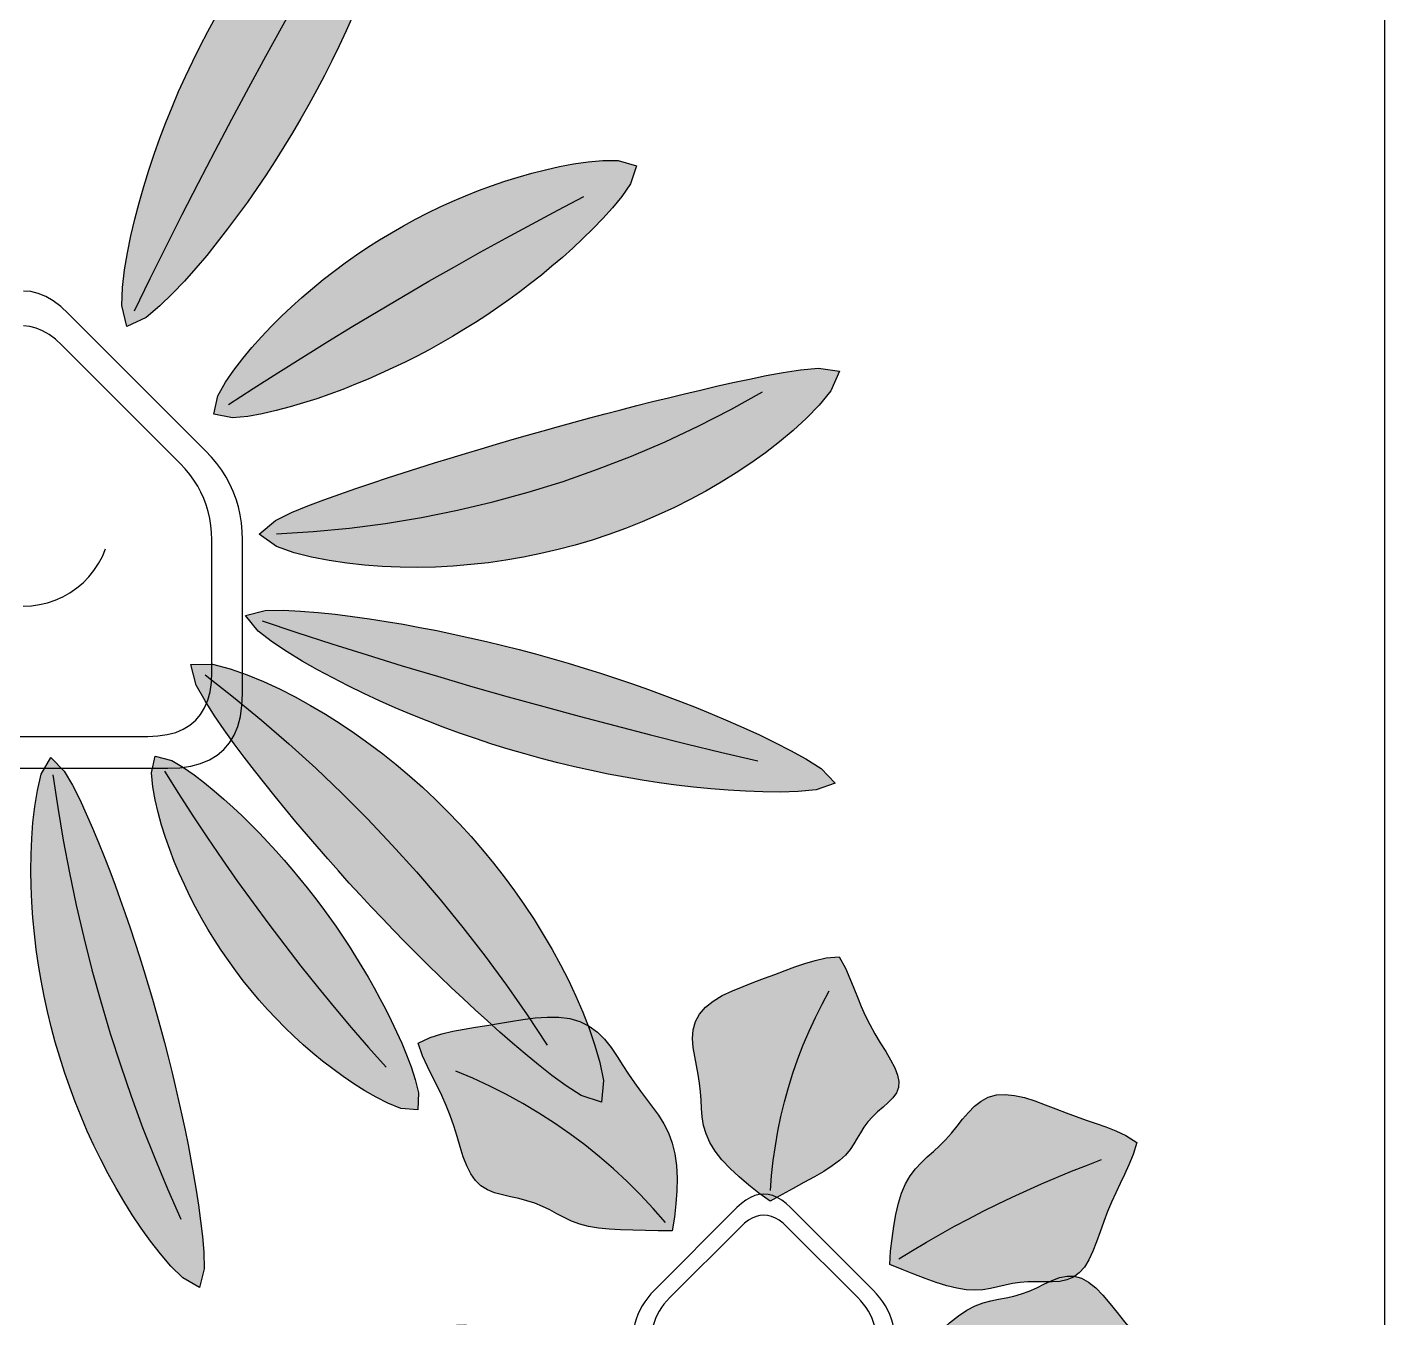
# Model space of a CAD drawing. Header units: millimetres. Extents: x 0 to 11390, y -187 to 7415.
# Drawn here: x 10615 to 11390, y 742 to 1479 of the extents above; entities that cross this region are included whole.
import ezdxf

# ---------------------------------------------------------------- set-up
doc = ezdxf.new("R2010")
doc.units = ezdxf.units.MM
for name, color, linetype, true_color in [('EH-PLANT-FILL', 9, 'Continuous', 0xa6e6bd), ('EH-PLANT-LEAVES', 103, 'Continuous', 0x4dcc7a), ('EH-PLANT-POT', 118, 'Continuous', 0x003b2b), ('EH-PLANT-STEMS', 37, 'Continuous', 0x8c5e36)]:
    doc.layers.add(name, color=color, linetype=linetype, true_color=true_color)
doc.layers.add('Furniture Stretch', color=7, linetype='Continuous')
doc.layers.add('Rooms$Terrace', color=7, linetype='Continuous')

# ---------------------------------------------------------------- blocks, each defined once
blk = doc.blocks.new('EH_PLANT_SPIKY')
at = {"layer": 'EH-PLANT-FILL'}
for points in [[(58.96, 121.988), (56.112, 133.902), (56.556, 144.241), (57.743, 154.234), (59.375, 164.024), (61.333, 173.666), (63.557, 183.188), (66.013, 192.604), (68.68, 201.924), (71.545, 211.152), (74.597, 220.292), (77.832, 229.347), (81.243, 238.315), (84.828, 247.199), (88.585, 255.997), (92.512, 264.71), (96.607, 273.336), (100.87, 281.875), (105.299, 290.326), (109.895, 298.688), (114.656, 306.96), (119.582, 315.14), (124.674, 323.228), (129.93, 331.221), (135.353, 339.119), (140.942, 346.918), (146.701, 354.617), (152.632, 362.213), (158.74, 369.7), (165.033, 377.073), (171.523, 384.324), (178.23, 391.439), (185.184, 398.4), (192.442, 405.17), (200.114, 411.682), (208.486, 417.765), (219.989, 421.976), (221.882, 409.887), (220.681, 399.65), (218.818, 389.821), (216.578, 380.227), (214.072, 370.801), (211.355, 361.509), (208.461, 352.331), (205.407, 343.254), (202.205, 334.269), (198.864, 325.372), (195.389, 316.556), (191.783, 307.82), (188.047, 299.161), (184.183, 290.577), (180.193, 282.066), (176.075, 273.627), (171.83, 265.259), (167.458, 256.961), (162.958, 248.731), (158.329, 240.569), (153.572, 232.473), (148.684, 224.444), (143.665, 216.48), (138.513, 208.581), (133.225, 200.748), (127.798, 192.98), (122.229, 185.278), (116.51, 177.645), (110.633, 170.083), (104.583, 162.599), (98.34, 155.2), (91.87, 147.903), (85.112, 140.734), (77.949, 133.749), (70.081, 127.091)], [(108.701, 71.915), (111.046, 82.516), (115.368, 90.162), (120.144, 97.148), (125.194, 103.744), (130.446, 110.054), (135.863, 116.13), (141.423, 122.002), (147.114, 127.688), (152.927, 133.199), (158.854, 138.541), (164.891, 143.72), (171.035, 148.739), (177.283, 153.599), (183.632, 158.3), (190.08, 162.844), (196.627, 167.23), (203.27, 171.457), (210.008, 175.527), (216.839, 179.437), (223.763, 183.186), (230.779, 186.775), (237.884, 190.202), (245.079, 193.465), (252.363, 196.562), (259.735, 199.491), (267.196, 202.249), (274.747, 204.832), (282.388, 207.232), (290.123, 209.441), (297.958, 211.446), (305.901, 213.226), (313.968, 214.748), (322.187, 215.954), (330.614, 216.732), (339.397, 216.792), (349.801, 213.688), (346.427, 203.384), (341.453, 196.205), (336.143, 189.705), (330.647, 183.594), (325.019, 177.759), (319.289, 172.143), (313.472, 166.713), (307.576, 161.449), (301.608, 156.336), (295.57, 151.367), (289.465, 146.534), (283.293, 141.834), (277.054, 137.264), (270.748, 132.82), (264.375, 128.501), (257.934, 124.306), (251.424, 120.234), (244.844, 116.283), (238.193, 112.454), (231.47, 108.744), (224.672, 105.155), (217.8, 101.685), (210.852, 98.335), (203.824, 95.105), (196.717, 91.996), (189.526, 89.01), (182.248, 86.15), (174.879, 83.419), (167.412, 80.827), (159.839, 78.383), (152.146, 76.105), (144.311, 74.024), (136.299, 72.191), (128.037, 70.712), (119.345, 69.854)], [(134.482, 3.501), (143.778, 11.333), (153.076, 15.808), (162.315, 19.639), (171.498, 23.144), (180.629, 26.447), (189.711, 29.61), (198.75, 32.669), (207.749, 35.646), (216.713, 38.553), (225.645, 41.402), (234.552, 44.197), (243.436, 46.944), (252.303, 49.645), (261.156, 52.303), (270.002, 54.92), (278.843, 57.497), (287.686, 60.036), (296.534, 62.538), (305.391, 65.005), (314.264, 67.438), (323.155, 69.837), (332.07, 72.205), (341.014, 74.542), (349.992, 76.849), (359.008, 79.126), (368.068, 81.373), (377.178, 83.589), (386.346, 85.77), (395.58, 87.91), (404.89, 90.001), (414.292, 92.025), (423.808, 93.956), (433.473, 95.741), (443.357, 97.277), (453.625, 98.293), (465.639, 96.441), (460.794, 85.207), (454.078, 77.067), (446.857, 69.675), (439.301, 62.763), (431.479, 56.226), (423.432, 50.016), (415.184, 44.107), (406.755, 38.484), (398.157, 33.137), (389.402, 28.064), (380.502, 23.262), (371.464, 18.732), (362.299, 14.473), (353.014, 10.488), (343.617, 6.778), (334.117, 3.345), (324.521, 0.192), (314.837, -2.679), (305.074, -5.265), (295.239, -7.566), (285.34, -9.578), (275.385, -11.299), (265.382, -12.727), (255.339, -13.86), (245.264, -14.693), (235.164, -15.223), (225.049, -15.446), (214.925, -15.354), (204.8, -14.938), (194.682, -14.183), (184.579, -13.068), (174.499, -11.555), (164.448, -9.584), (154.436, -7.029), (144.466, -3.572)], [(126.7, -42.798), (137.891, -39.971), (148.145, -39.872), (158.192, -40.352), (168.118, -41.16), (177.957, -42.195), (187.728, -43.41), (197.441, -44.776), (207.104, -46.275), (216.72, -47.898), (226.294, -49.636), (235.827, -51.486), (245.322, -53.444), (254.781, -55.508), (264.204, -57.677), (273.594, -59.95), (282.951, -62.327), (292.277, -64.808), (301.572, -67.393), (310.838, -70.082), (320.074, -72.875), (329.284, -75.773), (338.466, -78.776), (347.622, -81.886), (356.753, -85.104), (365.859, -88.431), (374.941, -91.87), (383.998, -95.425), (393.031, -99.101), (402.039, -102.906), (411.019, -106.851), (419.969, -110.956), (428.883, -115.248), (437.75, -119.781), (446.549, -124.655), (455.219, -130.131), (463.252, -138.419), (452.354, -142.265), (442.107, -143.248), (431.998, -143.579), (421.971, -143.518), (412.003, -143.167), (402.083, -142.578), (392.206, -141.781), (382.369, -140.793), (372.57, -139.626), (362.808, -138.289), (353.083, -136.786), (343.396, -135.121), (333.748, -133.297), (324.138, -131.315), (314.567, -129.178), (305.037, -126.885), (295.549, -124.438), (286.103, -121.837), (276.701, -119.083), (267.343, -116.175), (258.032, -113.115), (248.767, -109.901), (239.551, -106.534), (230.385, -103.012), (221.269, -99.335), (212.207, -95.5), (203.201, -91.505), (194.252, -87.345), (185.365, -83.013), (176.544, -78.498), (167.796, -73.783), (159.133, -68.84), (150.572, -63.619), (142.148, -58.023), (133.948, -51.799)], [(95.636, -70.823), (107.881, -70.533), (118.003, -73.211), (127.643, -76.624), (136.986, -80.505), (146.103, -84.748), (155.025, -89.297), (163.771, -94.12), (172.348, -99.196), (180.761, -104.508), (189.011, -110.047), (197.098, -115.803), (205.019, -121.771), (212.772, -127.943), (220.355, -134.314), (227.763, -140.88), (234.994, -147.637), (242.044, -154.579), (248.908, -161.703), (255.583, -169.005), (262.065, -176.48), (268.351, -184.124), (274.435, -191.933), (280.314, -199.904), (285.983, -208.032), (291.437, -216.315), (296.67, -224.75), (301.675, -233.334), (306.444, -242.066), (310.966, -250.947), (315.226, -259.981), (319.202, -269.173), (322.859, -278.54), (326.141, -288.11), (328.937, -297.947), (330.969, -308.218), (329.904, -320.42), (318.304, -316.673), (309.645, -311.099), (301.598, -305.194), (293.884, -299.129), (286.394, -292.968), (279.072, -286.742), (271.885, -280.467), (264.812, -274.152), (257.84, -267.802), (250.957, -261.417), (244.158, -255), (237.436, -248.548), (230.786, -242.061), (224.205, -235.536), (217.689, -228.971), (211.235, -222.365), (204.84, -215.713), (198.502, -209.014), (192.217, -202.264), (185.984, -195.461), (179.799, -188.602), (173.66, -181.684), (167.565, -174.703), (161.511, -167.656), (155.498, -160.539), (149.524, -153.347), (143.588, -146.074), (137.691, -138.713), (131.836, -131.255), (126.029, -123.685), (120.279, -115.984), (114.604, -108.119), (109.04, -100.037), (103.656, -91.632), (98.641, -82.638)], [(15.595, -123.833), (23.312, -131.603), (28.028, -139.706), (32.133, -147.846), (35.908, -155.995), (39.463, -164.142), (42.853, -172.283), (46.111, -180.418), (49.257, -188.547), (52.302, -196.672), (55.255, -204.794), (58.123, -212.916), (60.908, -221.039), (63.615, -229.166), (66.246, -237.299), (68.801, -245.441), (71.284, -253.595), (73.693, -261.764), (76.031, -269.949), (78.299, -278.155), (80.496, -286.383), (82.625, -294.636), (84.684, -302.918), (86.675, -311.231), (88.597, -319.579), (90.449, -327.964), (92.232, -336.39), (93.941, -344.862), (95.573, -353.384), (97.123, -361.962), (98.578, -370.603), (99.924, -379.319), (101.133, -388.125), (102.155, -397.047), (102.891, -406.134), (103.085, -415.507), (100.545, -426.16), (90.954, -420.787), (84.226, -414.08), (78.169, -407.031), (72.528, -399.763), (67.203, -392.326), (62.147, -384.748), (57.333, -377.043), (52.743, -369.226), (48.368, -361.303), (44.202, -353.283), (40.242, -345.17), (36.485, -336.971), (32.931, -328.69), (29.58, -320.33), (26.431, -311.897), (23.486, -303.395), (20.745, -294.827), (18.209, -286.197), (15.879, -277.509), (13.756, -268.767), (11.842, -259.975), (10.137, -251.136), (8.644, -242.254), (7.365, -233.334), (6.301, -224.378), (5.456, -215.39), (4.835, -206.374), (4.443, -197.332), (4.289, -188.268), (4.387, -179.183), (4.755, -170.08), (5.427, -160.959), (6.457, -151.816), (7.956, -142.645), (10.206, -133.415)], [(75.247, -123.143), (84.647, -125.53), (91.375, -129.516), (97.529, -133.826), (103.356, -138.313), (108.953, -142.919), (114.37, -147.617), (119.637, -152.393), (124.771, -157.237), (129.783, -162.144), (134.683, -167.112), (139.475, -172.139), (144.165, -177.225), (148.755, -182.37), (153.248, -187.575), (157.647, -192.84), (161.952, -198.168), (166.165, -203.559), (170.287, -209.014), (174.321, -214.536), (178.267, -220.126), (182.125, -225.785), (185.898, -231.516), (189.584, -237.32), (193.186, -243.199), (196.702, -249.157), (200.132, -255.197), (203.475, -261.322), (206.727, -267.537), (209.883, -273.85), (212.935, -280.271), (215.87, -286.814), (218.665, -293.502), (221.279, -300.376), (223.63, -307.511), (225.505, -315.104), (225.077, -324.793), (215.386, -324.018), (208.049, -321.102), (201.239, -317.685), (194.745, -313.96), (188.483, -310.005), (182.413, -305.862), (176.513, -301.551), (170.769, -297.09), (165.174, -292.488), (159.723, -287.752), (154.413, -282.887), (149.242, -277.898), (144.21, -272.789), (139.317, -267.562), (134.564, -262.22), (129.951, -256.765), (125.48, -251.199), (121.151, -245.524), (116.967, -239.742), (112.928, -233.854), (109.036, -227.864), (105.293, -221.771), (101.7, -215.578), (98.261, -209.285), (94.977, -202.895), (91.852, -196.407), (88.89, -189.82), (86.098, -183.135), (83.484, -176.349), (81.06, -169.456), (78.844, -162.448), (76.865, -155.312), (75.173, -148.018), (73.866, -140.512), (73.192, -132.645)]]:
    blk.add_hatch(color=256, dxfattribs=at).paths.add_polyline_path(points, flags=0)
at = {"layer": 'EH-PLANT-LEAVES', "color": 103, "true_color": 0x4dcc7a}
blk.add_lwpolyline([(188.047, 299.161), (184.183, 290.577), (180.193, 282.066), (176.075, 273.627), (171.83, 265.259), (167.458, 256.961), (162.958, 248.731), (158.329, 240.569), (153.572, 232.473), (148.684, 224.444), (143.665, 216.48), (138.513, 208.581), (133.225, 200.748), (127.798, 192.98), (122.229, 185.278), (116.51, 177.645), (110.633, 170.083), (104.583, 162.599), (98.34, 155.2), (91.87, 147.903), (85.112, 140.734), (77.949, 133.749), (70.081, 127.091), (58.96, 121.988), (56.112, 133.902), (56.556, 144.241), (57.743, 154.234), (59.375, 164.024), (61.333, 173.666), (63.557, 183.188), (66.013, 192.604), (68.68, 201.924), (71.545, 211.152), (74.597, 220.292), (77.832, 229.347), (81.243, 238.315), (84.828, 247.199), (88.585, 255.997), (92.512, 264.71), (96.607, 273.336), (100.87, 281.875), (105.299, 290.326), (109.895, 298.688)], dxfattribs=at)
for points in [[(108.701, 71.915), (111.046, 82.516), (115.368, 90.162), (120.144, 97.148), (125.194, 103.744), (130.446, 110.054), (135.863, 116.13), (141.423, 122.002), (147.114, 127.688), (152.927, 133.199), (158.854, 138.541), (164.891, 143.72), (171.035, 148.739), (177.283, 153.599), (183.632, 158.3), (190.08, 162.844), (196.627, 167.23), (203.27, 171.457), (210.008, 175.527), (216.839, 179.437), (223.763, 183.186), (230.779, 186.775), (237.884, 190.202), (245.079, 193.465), (252.363, 196.562), (259.735, 199.491), (267.196, 202.249), (274.747, 204.832), (282.388, 207.232), (290.123, 209.441), (297.958, 211.446), (305.901, 213.226), (313.968, 214.748), (322.187, 215.954), (330.614, 216.732), (339.397, 216.792), (349.801, 213.688), (346.427, 203.384), (341.453, 196.205), (336.143, 189.705), (330.647, 183.594), (325.019, 177.759), (319.289, 172.143), (313.472, 166.713), (307.576, 161.449), (301.608, 156.336), (295.57, 151.367), (289.465, 146.534), (283.293, 141.834), (277.054, 137.264), (270.748, 132.82), (264.375, 128.501), (257.934, 124.306), (251.424, 120.234), (244.844, 116.283), (238.193, 112.454), (231.47, 108.744), (224.672, 105.155), (217.8, 101.685), (210.852, 98.335), (203.824, 95.105), (196.717, 91.996), (189.526, 89.01), (182.248, 86.15), (174.879, 83.419), (167.412, 80.827), (159.839, 78.383), (152.146, 76.105), (144.311, 74.024), (136.299, 72.191), (128.037, 70.712), (119.345, 69.854)], [(134.482, 3.501), (143.778, 11.333), (153.076, 15.808), (162.315, 19.639), (171.498, 23.144), (180.629, 26.447), (189.711, 29.61), (198.75, 32.669), (207.749, 35.646), (216.713, 38.553), (225.645, 41.402), (234.552, 44.197), (243.436, 46.944), (252.303, 49.645), (261.156, 52.303), (270.002, 54.92), (278.843, 57.497), (287.686, 60.036), (296.534, 62.538), (305.391, 65.005), (314.264, 67.438), (323.155, 69.837), (332.07, 72.205), (341.014, 74.542), (349.992, 76.849), (359.008, 79.126), (368.068, 81.373), (377.178, 83.589), (386.346, 85.77), (395.58, 87.91), (404.89, 90.001), (414.292, 92.025), (423.808, 93.956), (433.473, 95.741), (443.357, 97.277), (453.625, 98.293), (465.639, 96.441), (460.794, 85.207), (454.078, 77.067), (446.857, 69.675), (439.301, 62.763), (431.479, 56.226), (423.432, 50.016), (415.184, 44.107), (406.755, 38.484), (398.157, 33.137), (389.402, 28.064), (380.502, 23.262), (371.464, 18.732), (362.299, 14.473), (353.014, 10.488), (343.617, 6.778), (334.117, 3.345), (324.521, 0.192), (314.837, -2.679), (305.074, -5.265), (295.239, -7.566), (285.34, -9.578), (275.385, -11.299), (265.382, -12.727), (255.339, -13.86), (245.264, -14.693), (235.164, -15.223), (225.049, -15.446), (214.925, -15.354), (204.8, -14.938), (194.682, -14.183), (184.579, -13.068), (174.499, -11.555), (164.448, -9.584), (154.436, -7.029), (144.466, -3.572)], [(126.7, -42.798), (137.891, -39.971), (148.145, -39.872), (158.192, -40.352), (168.118, -41.16), (177.957, -42.195), (187.728, -43.41), (197.441, -44.776), (207.104, -46.275), (216.72, -47.898), (226.294, -49.636), (235.827, -51.486), (245.322, -53.444), (254.781, -55.508), (264.204, -57.677), (273.594, -59.95), (282.951, -62.327), (292.277, -64.808), (301.572, -67.393), (310.838, -70.082), (320.074, -72.875), (329.284, -75.773), (338.466, -78.776), (347.622, -81.886), (356.753, -85.104), (365.859, -88.431), (374.941, -91.87), (383.998, -95.425), (393.031, -99.101), (402.039, -102.906), (411.019, -106.851), (419.969, -110.956), (428.883, -115.248), (437.75, -119.781), (446.549, -124.655), (455.219, -130.131), (463.252, -138.419), (452.354, -142.265), (442.107, -143.248), (431.998, -143.579), (421.971, -143.518), (412.003, -143.167), (402.083, -142.578), (392.206, -141.781), (382.369, -140.793), (372.57, -139.626), (362.808, -138.289), (353.083, -136.786), (343.396, -135.121), (333.748, -133.297), (324.138, -131.315), (314.567, -129.178), (305.037, -126.885), (295.549, -124.438), (286.103, -121.837), (276.701, -119.083), (267.343, -116.175), (258.032, -113.115), (248.767, -109.901), (239.551, -106.534), (230.385, -103.012), (221.269, -99.335), (212.207, -95.5), (203.201, -91.505), (194.252, -87.345), (185.365, -83.013), (176.544, -78.498), (167.796, -73.783), (159.133, -68.84), (150.572, -63.619), (142.148, -58.023), (133.948, -51.799)], [(95.636, -70.823), (107.881, -70.533), (118.003, -73.211), (127.643, -76.624), (136.986, -80.505), (146.103, -84.748), (155.025, -89.297), (163.771, -94.12), (172.348, -99.196), (180.761, -104.508), (189.011, -110.047), (197.098, -115.803), (205.019, -121.771), (212.772, -127.943), (220.355, -134.314), (227.763, -140.88), (234.994, -147.637), (242.044, -154.579), (248.908, -161.703), (255.583, -169.005), (262.065, -176.48), (268.351, -184.124), (274.435, -191.933), (280.314, -199.904), (285.983, -208.032), (291.437, -216.315), (296.67, -224.75), (301.675, -233.334), (306.444, -242.066), (310.966, -250.947), (315.226, -259.981), (319.202, -269.173), (322.859, -278.54), (326.141, -288.11), (328.937, -297.947), (330.969, -308.218), (329.904, -320.42), (318.304, -316.673), (309.645, -311.099), (301.598, -305.194), (293.884, -299.129), (286.394, -292.968), (279.072, -286.742), (271.885, -280.467), (264.812, -274.152), (257.84, -267.802), (250.957, -261.417), (244.158, -255), (237.436, -248.548), (230.786, -242.061), (224.205, -235.536), (217.689, -228.971), (211.235, -222.365), (204.84, -215.713), (198.502, -209.014), (192.217, -202.264), (185.984, -195.461), (179.799, -188.602), (173.66, -181.684), (167.565, -174.703), (161.511, -167.656), (155.498, -160.539), (149.524, -153.347), (143.588, -146.074), (137.691, -138.713), (131.836, -131.255), (126.029, -123.685), (120.279, -115.984), (114.604, -108.119), (109.04, -100.037), (103.656, -91.632), (98.641, -82.638)], [(15.595, -123.833), (23.312, -131.603), (28.028, -139.706), (32.133, -147.846), (35.908, -155.995), (39.463, -164.142), (42.853, -172.283), (46.111, -180.418), (49.257, -188.547), (52.302, -196.672), (55.255, -204.794), (58.123, -212.916), (60.908, -221.039), (63.615, -229.166), (66.246, -237.299), (68.801, -245.441), (71.284, -253.595), (73.693, -261.764), (76.031, -269.949), (78.299, -278.155), (80.496, -286.383), (82.625, -294.636), (84.684, -302.918), (86.675, -311.231), (88.597, -319.579), (90.449, -327.964), (92.232, -336.39), (93.941, -344.862), (95.573, -353.384), (97.123, -361.962), (98.578, -370.603), (99.924, -379.319), (101.133, -388.125), (102.155, -397.047), (102.891, -406.134), (103.085, -415.507), (100.545, -426.16), (90.954, -420.787), (84.226, -414.08), (78.169, -407.031), (72.528, -399.763), (67.203, -392.326), (62.147, -384.748), (57.333, -377.043), (52.743, -369.226), (48.368, -361.303), (44.202, -353.283), (40.242, -345.17), (36.485, -336.971), (32.931, -328.69), (29.58, -320.33), (26.431, -311.897), (23.486, -303.395), (20.745, -294.827), (18.209, -286.197), (15.879, -277.509), (13.756, -268.767), (11.842, -259.975), (10.137, -251.136), (8.644, -242.254), (7.365, -233.334), (6.301, -224.378), (5.456, -215.39), (4.835, -206.374), (4.443, -197.332), (4.289, -188.268), (4.387, -179.183), (4.755, -170.08), (5.427, -160.959), (6.457, -151.816), (7.956, -142.645), (10.206, -133.415)], [(75.247, -123.143), (84.647, -125.53), (91.375, -129.516), (97.529, -133.826), (103.356, -138.313), (108.953, -142.919), (114.37, -147.617), (119.637, -152.393), (124.771, -157.237), (129.783, -162.144), (134.683, -167.112), (139.475, -172.139), (144.165, -177.225), (148.755, -182.37), (153.248, -187.575), (157.647, -192.84), (161.952, -198.168), (166.165, -203.559), (170.287, -209.014), (174.321, -214.536), (178.267, -220.126), (182.125, -225.785), (185.898, -231.516), (189.584, -237.32), (193.186, -243.199), (196.702, -249.157), (200.132, -255.197), (203.475, -261.322), (206.727, -267.537), (209.883, -273.85), (212.935, -280.271), (215.87, -286.814), (218.665, -293.502), (221.279, -300.376), (223.63, -307.511), (225.505, -315.104), (225.077, -324.793), (215.386, -324.018), (208.049, -321.102), (201.239, -317.685), (194.745, -313.96), (188.483, -310.005), (182.413, -305.862), (176.513, -301.551), (170.769, -297.09), (165.174, -292.488), (159.723, -287.752), (154.413, -282.887), (149.242, -277.898), (144.21, -272.789), (139.317, -267.562), (134.564, -262.22), (129.951, -256.765), (125.48, -251.199), (121.151, -245.524), (116.967, -239.742), (112.928, -233.854), (109.036, -227.864), (105.293, -221.771), (101.7, -215.578), (98.261, -209.285), (94.977, -202.895), (91.852, -196.407), (88.89, -189.82), (86.098, -183.135), (83.484, -176.349), (81.06, -169.456), (78.844, -162.448), (76.865, -155.312), (75.173, -148.018), (73.866, -140.512), (73.192, -132.645)]]:
    blk.add_lwpolyline(points, close=True, dxfattribs=at)
at = {"layer": 'EH-PLANT-POT', "color": 118, "true_color": 0x003b2b}
for points in [[(-82.5, -130), (82.5, -130), (89.288, -129.705), (95.486, -128.819), (101.094, -127.344), (106.111, -125.278), (110.538, -122.622), (114.375, -119.375), (117.622, -115.538), (120.278, -111.111), (122.344, -106.094), (123.819, -100.486), (124.705, -94.288), (125, -87.5), (125, 0.25), (124.854, 5.148), (124.416, 9.925), (123.685, 14.58), (122.663, 19.115), (121.348, 23.529), (119.741, 27.822), (117.842, 31.993), (115.65, 36.044), (113.167, 39.974), (110.391, 43.782), (107.324, 47.47), (103.964, 51.036), (25.544, 129.456), (21.287, 133.358), (17.029, 136.551), (12.772, 139.035), (8.515, 140.809), (4.257, 141.873), (0, 142.228)], [(-70.95, -111.8), (70.95, -111.8), (76.788, -111.546), (82.118, -110.785), (86.941, -109.516), (91.256, -107.739), (95.063, -105.455), (98.363, -102.662), (101.155, -99.363), (103.439, -95.556), (105.216, -91.241), (106.485, -86.418), (107.246, -81.088), (107.5, -75.25), (107.5, 0.215), (107.374, 4.427), (106.997, 8.535), (106.369, 12.539), (105.49, 16.439), (104.359, 20.235), (102.977, 23.927), (101.344, 27.514), (99.459, 30.998), (97.324, 34.377), (94.937, 37.653), (92.298, 40.824), (89.409, 43.891), (21.968, 111.332), (18.307, 114.688), (14.645, 117.434), (10.984, 119.57), (7.323, 121.096), (3.661, 122.011), (0, 122.316)], [(-0.119, -37.5), (4.566, -37.291), (9.212, -36.644), (13.777, -35.565), (18.22, -34.062), (22.503, -32.15), (26.588, -29.844), (30.439, -27.167), (34.023, -24.14), (37.306, -20.79), (40.262, -17.148), (42.863, -13.244), (45.087, -9.115), (46.914, -4.794)]]:
    blk.add_lwpolyline(points, dxfattribs=at)
at = {"layer": 'EH-PLANT-STEMS', "color": 37, "true_color": 0x8c5e36}
for points in [[(63.312, 130.992), (72.312, 149.337), (81.421, 167.629), (90.637, 185.866), (99.961, 204.05), (109.392, 222.178), (118.929, 240.25), (128.573, 258.265), (138.323, 276.223), (148.178, 294.124), (158.139, 311.966), (168.205, 329.749), (178.376, 347.472), (188.651, 365.135), (199.03, 382.737)], [(117.041, 77.433), (131.111, 86.593), (145.248, 95.65), (159.451, 104.602), (173.719, 113.45), (188.052, 122.192), (202.449, 130.829), (216.91, 139.36), (231.432, 147.784), (246.016, 156.102), (260.661, 164.311), (275.366, 172.413), (290.13, 180.406), (304.952, 188.291), (319.832, 196.067)], [(144.479, 3.761), (165.279, 5.019), (186.023, 6.993), (206.687, 9.679), (227.246, 13.075), (247.677, 17.176), (267.954, 21.977), (288.054, 27.473), (307.953, 33.658), (327.627, 40.524), (347.054, 48.062), (366.21, 56.265), (385.072, 65.122), (403.618, 74.622), (421.826, 84.755)], [(136.174, -45.998), (156.115, -52.583), (176.1, -59.033), (196.129, -65.346), (216.201, -71.523), (236.313, -77.563), (256.467, -83.467), (276.66, -89.233), (296.892, -94.862), (317.162, -100.353), (337.468, -105.706), (357.811, -110.92), (378.188, -115.997), (398.6, -120.934), (419.044, -125.733)], [(103.672, -76.774), (119.951, -89.47), (135.907, -102.569), (151.531, -116.062), (166.813, -129.941), (181.744, -144.197), (196.314, -158.821), (210.515, -173.804), (224.338, -189.138), (237.773, -204.811), (250.812, -220.816), (263.448, -237.141), (275.673, -253.776), (287.478, -270.711), (298.857, -287.936)], [(80.461, -131.676), (88.492, -144.455), (96.683, -157.132), (105.033, -169.704), (113.54, -182.171), (122.204, -194.529), (131.022, -206.778), (139.994, -218.914), (149.118, -230.937), (158.392, -242.844), (167.816, -254.633), (177.386, -266.303), (187.103, -277.852), (196.965, -289.277), (206.969, -300.578)], [(16.845, -133.755), (19.595, -152.461), (22.73, -171.108), (26.25, -189.685), (30.153, -208.185), (34.438, -226.602), (39.102, -244.925), (44.144, -263.148), (49.561, -281.264), (55.351, -299.263), (61.511, -317.139), (68.04, -334.884), (74.934, -352.491), (82.19, -369.951), (89.805, -387.257)]]:
    blk.add_lwpolyline(points, dxfattribs=at)
blk = doc.blocks.new('EH_PLANT_BROADLEAF')
at = {"layer": 'EH-PLANT-FILL'}
for points in [[(3.559, 81.43), (-2.852, 85.895), (-8.628, 90.481), (-14.147, 95.199), (-19.286, 100.028), (-23.863, 104.935), (-27.715, 109.88), (-30.737, 114.822), (-32.915, 119.729), (-34.326, 124.584), (-35.134, 129.388), (-35.556, 134.16), (-35.826, 138.934), (-36.152, 143.752), (-36.675, 148.65), (-37.448, 153.65), (-38.413, 158.75), (-39.418, 163.918), (-40.236, 169.093), (-40.602, 174.192), (-40.256, 179.117), (-38.989, 183.773), (-36.674, 188.079), (-33.287, 191.987), (-28.912, 195.48), (-23.72, 198.584), (-17.945, 201.356), (-11.842, 203.875), (-5.647, 206.227), (0.463, 208.485), (6.388, 210.697), (12.124, 212.874), (17.75, 214.986), (23.41, 216.964), (29.297, 218.706), (35.644, 220.077), (43.057, 220.72), (46.606, 214.229), (49.179, 208.418), (51.384, 202.932), (53.453, 197.636), (55.578, 192.429), (57.907, 187.244), (60.518, 182.052), (63.406, 176.865), (66.474, 171.731), (69.543, 166.726), (72.38, 161.936), (74.729, 157.442), (76.357, 153.302), (77.093, 149.542), (76.854, 146.149), (75.663, 143.074), (73.649, 140.237), (71.021, 137.545), (68.039, 134.902), (64.968, 132.225), (62.036, 129.454), (59.397, 126.559), (57.105, 123.54), (55.111, 120.419), (53.272, 117.234), (51.382, 114.027), (49.206, 110.835), (46.527, 107.677), (43.183, 104.556), (39.095, 101.456), (34.28, 98.346), (28.84, 95.186), (22.94, 91.938), (16.761, 88.571), (10.427, 85.064)], [(-52.359, 64.514), (-60.185, 64.508), (-67.566, 64.673), (-74.767, 64.799), (-81.712, 64.964), (-88.285, 65.292), (-94.389, 65.901), (-99.973, 66.877), (-105.042, 68.253), (-109.664, 69.999), (-113.955, 72.027), (-118.06, 74.202), (-122.129, 76.373), (-126.288, 78.395), (-130.616, 80.161), (-135.136, 81.628), (-139.808, 82.825), (-144.538, 83.86), (-149.195, 84.899), (-153.635, 86.15), (-157.727, 87.825), (-161.375, 90.108), (-164.534, 93.129), (-167.215, 96.937), (-169.489, 101.497), (-171.464, 106.697), (-173.276, 112.364), (-175.062, 118.3), (-176.94, 124.312), (-178.994, 130.247), (-181.265, 136.014), (-183.751, 141.601), (-186.409, 147.073), (-189.175, 152.56), (-191.97, 158.24), (-194.706, 164.341), (-197.158, 171.457), (-190.294, 174.667), (-183.767, 176.736), (-177.356, 178.257), (-170.973, 179.46), (-164.542, 180.524), (-157.999, 181.578), (-151.305, 182.69), (-144.459, 183.847), (-137.502, 184.961), (-130.52, 185.878), (-123.635, 186.406), (-116.983, 186.349), (-110.703, 185.535), (-104.905, 183.852), (-99.66, 181.267), (-94.981, 177.83), (-90.826, 173.671), (-87.099, 168.976), (-83.671, 163.958), (-80.4, 158.826), (-77.155, 153.748), (-73.846, 148.831), (-70.433, 144.108), (-66.939, 139.534), (-63.446, 135.006), (-60.083, 130.38), (-56.998, 125.504), (-54.339, 120.246), (-52.225, 114.52), (-50.722, 108.297), (-49.839, 101.61), (-49.525, 94.547), (-49.684, 87.228), (-50.204, 79.777), (-51.006, 72.276)], [(71.916, 45.285), (72.367, 52.869), (73.169, 60.012), (74.132, 67.012), (75.31, 73.77), (76.784, 80.137), (78.627, 85.976), (80.877, 91.196), (83.533, 95.775), (86.548, 99.771), (89.842, 103.309), (93.308, 106.564), (96.839, 109.729), (100.339, 112.976), (103.747, 116.43), (107.044, 120.137), (110.256, 124.055), (113.452, 128.056), (116.73, 131.945), (120.201, 135.488), (123.971, 138.452), (128.121, 140.64), (132.696, 141.923), (137.696, 142.261), (143.076, 141.71), (148.76, 140.406), (154.644, 138.547), (160.623, 136.356), (166.6, 134.043), (172.506, 131.773), (178.303, 129.637), (183.991, 127.646), (189.603, 125.724), (195.196, 123.731), (200.844, 121.478), (206.632, 118.727), (212.783, 114.859), (210.755, 107.902), (208.381, 102.016), (205.885, 96.583), (203.352, 91.365), (200.856, 86.172), (198.454, 80.864), (196.18, 75.368), (194.033, 69.691), (191.977, 63.927), (189.942, 58.241), (187.832, 52.841), (185.541, 47.953), (182.967, 43.772), (180.033, 40.436), (176.695, 38.002), (172.952, 36.427), (168.851, 35.585), (164.473, 35.279), (159.922, 35.274), (155.312, 35.338), (150.739, 35.275), (146.274, 34.957), (141.943, 34.344), (137.727, 33.481), (133.563, 32.492), (129.359, 31.551), (125.006, 30.851), (120.399, 30.565), (115.456, 30.82), (110.131, 31.674), (104.423, 33.104), (98.372, 35.02), (92.049, 37.286), (85.536, 39.751), (78.888, 42.318)], [(78.645, -15.209), (84.418, -9.01), (89.999, -3.375), (95.468, 2.097), (100.808, 7.276), (105.995, 11.968), (111.012, 15.995), (115.855, 19.242), (120.538, 21.687), (125.087, 23.409), (129.537, 24.58), (133.927, 25.43), (138.292, 26.212), (142.658, 27.152), (147.038, 28.409), (151.431, 30.041), (155.825, 31.992), (160.203, 34.096), (164.542, 36.1), (168.825, 37.709), (173.041, 38.624), (177.192, 38.602), (181.286, 37.485), (185.344, 35.23), (189.391, 31.915), (193.452, 27.721), (197.55, 22.903), (201.703, 17.746), (205.919, 12.516), (210.201, 7.419), (214.547, 2.571), (218.953, -2.019), (223.415, -6.444), (227.934, -10.879), (232.517, -15.559), (237.179, -20.774), (241.961, -27.281), (237.632, -34.126), (233.181, -39.621), (228.649, -44.524), (224.052, -49.124), (219.397, -53.657), (214.685, -58.297), (209.914, -63.136), (205.079, -68.167), (200.178, -73.273), (195.215, -78.249), (190.198, -82.827), (185.147, -86.724), (180.083, -89.684), (175.032, -91.526), (170.021, -92.173), (165.069, -91.668), (160.187, -90.166), (155.375, -87.915), (150.624, -85.209), (145.915, -82.347), (141.229, -79.58), (136.546, -77.074), (131.856, -74.886), (127.158, -72.957), (122.466, -71.129), (117.805, -69.176), (113.212, -66.845), (108.725, -63.904), (104.379, -60.184), (100.203, -55.604), (96.209, -50.188), (92.393, -44.05), (88.741, -37.367), (85.227, -30.334), (81.835, -23.081)], [(-79.275, -22.154), (-81.698, -29.266), (-84.277, -35.862), (-86.916, -42.282), (-89.644, -48.418), (-92.505, -54.106), (-95.539, -59.198), (-98.769, -63.599), (-102.197, -67.29), (-105.803, -70.343), (-109.546, -72.9), (-113.372, -75.158), (-117.223, -77.331), (-121.049, -79.61), (-124.813, -82.129), (-128.505, -84.936), (-132.137, -87.983), (-135.748, -91.132), (-139.391, -94.17), (-143.132, -96.847), (-147.033, -98.915), (-151.145, -100.168), (-155.5, -100.473), (-160.103, -99.797), (-164.936, -98.202), (-169.956, -95.841), (-175.107, -92.929), (-180.329, -89.704), (-185.564, -86.389), (-190.769, -83.158), (-195.92, -80.108), (-201.017, -77.245), (-206.078, -74.491), (-211.142, -71.698), (-216.255, -68.668), (-221.476, -65.156), (-226.958, -60.521), (-224.199, -53.898), (-221.181, -48.388), (-218.057, -43.354), (-214.886, -38.547), (-211.715, -33.771), (-208.581, -28.878), (-205.503, -23.79), (-202.481, -18.513), (-199.492, -13.144), (-196.49, -7.856), (-193.421, -2.873), (-190.223, 1.566), (-186.838, 5.248), (-183.227, 8.019), (-179.37, 9.817), (-175.272, 10.675), (-170.965, 10.727), (-166.5, 10.177), (-161.939, 9.275), (-157.347, 8.27), (-152.78, 7.375), (-148.274, 6.728), (-143.843, 6.377), (-139.475, 6.275), (-135.135, 6.286), (-130.772, 6.22), (-126.328, 5.864), (-121.75, 5.02), (-116.996, 3.545), (-112.045, 1.37), (-106.901, -1.489), (-101.587, -4.936), (-96.141, -8.823), (-90.609, -12.985), (-85.019, -17.316)], [(-17.31, -74.63), (-11.505, -81.067), (-6.299, -87.368), (-1.296, -93.624), (3.377, -99.804), (7.534, -105.867), (11, -111.77), (13.668, -117.489), (15.518, -123.018), (16.63, -128.375), (17.173, -133.601), (17.374, -138.747), (17.479, -143.871), (17.71, -149.025), (18.221, -154.245), (19.067, -159.544), (20.194, -164.909), (21.44, -170.304), (22.561, -175.669), (23.269, -180.939), (23.278, -186.044), (22.351, -190.93), (20.337, -195.559), (17.196, -199.923), (13.004, -204.037), (7.936, -207.945), (2.24, -211.702), (-3.809, -215.375), (-9.955, -219.023), (-15.997, -222.694), (-21.826, -226.414), (-27.433, -230.185), (-32.907, -233.985), (-38.421, -237.776), (-44.199, -241.502), (-50.525, -245.096), (-58.131, -248.384), (-63.444, -242.025), (-67.477, -235.972), (-70.964, -230.051), (-74.188, -224.193), (-77.375, -218.346), (-80.695, -212.468), (-84.239, -206.539), (-87.998, -200.561), (-91.862, -194.559), (-95.631, -188.581), (-99.048, -182.689), (-101.838, -176.945), (-103.754, -171.409), (-104.621, -166.121), (-104.361, -161.098), (-103.017, -156.332), (-100.738, -151.785), (-97.761, -147.401), (-94.373, -143.114), (-90.861, -138.854), (-87.47, -134.566), (-84.361, -130.211), (-81.589, -125.776), (-79.099, -121.275), (-76.735, -116.744), (-74.278, -112.234), (-71.48, -107.804), (-68.113, -103.505), (-64.011, -99.377), (-59.093, -95.439), (-53.377, -91.685), (-46.973, -88.09), (-40.053, -84.612), (-32.805, -81.209), (-25.356, -77.851)], [(40.68, -71.469), (47.978, -71.916), (54.814, -72.609), (61.493, -73.376), (67.919, -74.274), (73.948, -75.387), (79.45, -76.792), (84.341, -78.54), (88.61, -80.641), (92.317, -83.064), (95.594, -85.733), (98.613, -88.55), (101.562, -91.404), (104.611, -94.196), (107.876, -96.857), (111.399, -99.36), (115.137, -101.729), (118.968, -104.036), (122.706, -106.394), (126.134, -108.932), (129.036, -111.783), (131.234, -115.057), (132.616, -118.827), (133.152, -123.113), (132.903, -127.885), (132.001, -133.064), (130.636, -138.538), (129.015, -144.182), (127.331, -149.877), (125.736, -155.531), (124.311, -161.091), (123.063, -166.554), (121.923, -171.96), (120.765, -177.39), (119.417, -182.95), (117.67, -188.774), (114.977, -195.209), (108.005, -194.862), (101.988, -193.898), (96.38, -192.664), (90.969, -191.296), (85.585, -189.898), (80.101, -188.552), (74.45, -187.298), (68.636, -186.131), (62.742, -185.001), (56.92, -183.815), (51.362, -182.453), (46.277, -180.791), (41.852, -178.717), (38.221, -176.151), (35.445, -173.064), (33.493, -169.477), (32.254, -165.46), (31.55, -161.126), (31.165, -156.606), (30.881, -152.03), (30.513, -147.512), (29.938, -143.121), (29.113, -138.884), (28.082, -134.773), (26.96, -130.718), (25.916, -126.621), (25.138, -122.372), (24.8, -117.87), (25.032, -113.043), (25.895, -107.857), (27.377, -102.323), (29.396, -96.491), (31.82, -90.44), (34.506, -84.253), (37.358, -77.987)]]:
    blk.add_hatch(color=256, dxfattribs=at).paths.add_polyline_path(points, flags=0)
at = {"layer": 'EH-PLANT-LEAVES', "color": 103, "true_color": 0x4dcc7a}
for points in [[(3.559, 81.43), (-2.852, 85.895), (-8.628, 90.481), (-14.147, 95.199), (-19.286, 100.028), (-23.863, 104.935), (-27.715, 109.88), (-30.737, 114.822), (-32.915, 119.729), (-34.326, 124.584), (-35.134, 129.388), (-35.556, 134.16), (-35.826, 138.934), (-36.152, 143.752), (-36.675, 148.65), (-37.448, 153.65), (-38.413, 158.75), (-39.418, 163.918), (-40.236, 169.093), (-40.602, 174.192), (-40.256, 179.117), (-38.989, 183.773), (-36.674, 188.079), (-33.287, 191.987), (-28.912, 195.48), (-23.72, 198.584), (-17.945, 201.356), (-11.842, 203.875), (-5.647, 206.227), (0.463, 208.485), (6.388, 210.697), (12.124, 212.874), (17.75, 214.986), (23.41, 216.964), (29.297, 218.706), (35.644, 220.077), (43.057, 220.72), (46.606, 214.229), (49.179, 208.418), (51.384, 202.932), (53.453, 197.636), (55.578, 192.429), (57.907, 187.244), (60.518, 182.052), (63.406, 176.865), (66.474, 171.731), (69.543, 166.726), (72.38, 161.936), (74.729, 157.442), (76.357, 153.302), (77.093, 149.542), (76.854, 146.149), (75.663, 143.074), (73.649, 140.237), (71.021, 137.545), (68.039, 134.902), (64.968, 132.225), (62.036, 129.454), (59.397, 126.559), (57.105, 123.54), (55.111, 120.419), (53.272, 117.234), (51.382, 114.027), (49.206, 110.835), (46.527, 107.677), (43.183, 104.556), (39.095, 101.456), (34.28, 98.346), (28.84, 95.186), (22.94, 91.938), (16.761, 88.571), (10.427, 85.064)], [(-52.359, 64.514), (-60.185, 64.508), (-67.566, 64.673), (-74.767, 64.799), (-81.712, 64.964), (-88.285, 65.292), (-94.389, 65.901), (-99.973, 66.877), (-105.042, 68.253), (-109.664, 69.999), (-113.955, 72.027), (-118.06, 74.202), (-122.129, 76.373), (-126.288, 78.395), (-130.616, 80.161), (-135.136, 81.628), (-139.808, 82.825), (-144.538, 83.86), (-149.195, 84.899), (-153.635, 86.15), (-157.727, 87.825), (-161.375, 90.108), (-164.534, 93.129), (-167.215, 96.937), (-169.489, 101.497), (-171.464, 106.697), (-173.276, 112.364), (-175.062, 118.3), (-176.94, 124.312), (-178.994, 130.247), (-181.265, 136.014), (-183.751, 141.601), (-186.409, 147.073), (-189.175, 152.56), (-191.97, 158.24), (-194.706, 164.341), (-197.158, 171.457), (-190.294, 174.667), (-183.767, 176.736), (-177.356, 178.257), (-170.973, 179.46), (-164.542, 180.524), (-157.999, 181.578), (-151.305, 182.69), (-144.459, 183.847), (-137.502, 184.961), (-130.52, 185.878), (-123.635, 186.406), (-116.983, 186.349), (-110.703, 185.535), (-104.905, 183.852), (-99.66, 181.267), (-94.981, 177.83), (-90.826, 173.671), (-87.099, 168.976), (-83.671, 163.958), (-80.4, 158.826), (-77.155, 153.748), (-73.846, 148.831), (-70.433, 144.108), (-66.939, 139.534), (-63.446, 135.006), (-60.083, 130.38), (-56.998, 125.504), (-54.339, 120.246), (-52.225, 114.52), (-50.722, 108.297), (-49.839, 101.61), (-49.525, 94.547), (-49.684, 87.228), (-50.204, 79.777), (-51.006, 72.276)], [(71.916, 45.285), (72.367, 52.869), (73.169, 60.012), (74.132, 67.012), (75.31, 73.77), (76.784, 80.137), (78.627, 85.976), (80.877, 91.196), (83.533, 95.775), (86.548, 99.771), (89.842, 103.309), (93.308, 106.564), (96.839, 109.729), (100.339, 112.976), (103.747, 116.43), (107.044, 120.137), (110.256, 124.055), (113.452, 128.056), (116.73, 131.945), (120.201, 135.488), (123.971, 138.452), (128.121, 140.64), (132.696, 141.923), (137.696, 142.261), (143.076, 141.71), (148.76, 140.406), (154.644, 138.547), (160.623, 136.356), (166.6, 134.043), (172.506, 131.773), (178.303, 129.637), (183.991, 127.646), (189.603, 125.724), (195.196, 123.731), (200.844, 121.478), (206.632, 118.727), (212.783, 114.859), (210.755, 107.902), (208.381, 102.016), (205.885, 96.583), (203.352, 91.365), (200.856, 86.172), (198.454, 80.864), (196.18, 75.368), (194.033, 69.691), (191.977, 63.927), (189.942, 58.241), (187.832, 52.841), (185.541, 47.953), (182.967, 43.772), (180.033, 40.436), (176.695, 38.002), (172.952, 36.427), (168.851, 35.585), (164.473, 35.279), (159.922, 35.274), (155.312, 35.338), (150.739, 35.275), (146.274, 34.957), (141.943, 34.344), (137.727, 33.481), (133.563, 32.492), (129.359, 31.551), (125.006, 30.851), (120.399, 30.565), (115.456, 30.82), (110.131, 31.674), (104.423, 33.104), (98.372, 35.02), (92.049, 37.286), (85.536, 39.751), (78.888, 42.318)], [(78.645, -15.209), (84.418, -9.01), (89.999, -3.375), (95.468, 2.097), (100.808, 7.276), (105.995, 11.968), (111.012, 15.995), (115.855, 19.242), (120.538, 21.687), (125.087, 23.409), (129.537, 24.58), (133.927, 25.43), (138.292, 26.212), (142.658, 27.152), (147.038, 28.409), (151.431, 30.041), (155.825, 31.992), (160.203, 34.096), (164.542, 36.1), (168.825, 37.709), (173.041, 38.624), (177.192, 38.602), (181.286, 37.485), (185.344, 35.23), (189.391, 31.915), (193.452, 27.721), (197.55, 22.903), (201.703, 17.746), (205.919, 12.516), (210.201, 7.419), (214.547, 2.571), (218.953, -2.019), (223.415, -6.444), (227.934, -10.879), (232.517, -15.559), (237.179, -20.774), (241.961, -27.281), (237.632, -34.126), (233.181, -39.621), (228.649, -44.524), (224.052, -49.124), (219.397, -53.657), (214.685, -58.297), (209.914, -63.136), (205.079, -68.167), (200.178, -73.273), (195.215, -78.249), (190.198, -82.827), (185.147, -86.724), (180.083, -89.684), (175.032, -91.526), (170.021, -92.173), (165.069, -91.668), (160.187, -90.166), (155.375, -87.915), (150.624, -85.209), (145.915, -82.347), (141.229, -79.58), (136.546, -77.074), (131.856, -74.886), (127.158, -72.957), (122.466, -71.129), (117.805, -69.176), (113.212, -66.845), (108.725, -63.904), (104.379, -60.184), (100.203, -55.604), (96.209, -50.188), (92.393, -44.05), (88.741, -37.367), (85.227, -30.334), (81.835, -23.081)], [(-79.275, -22.154), (-81.698, -29.266), (-84.277, -35.862), (-86.916, -42.282), (-89.644, -48.418), (-92.505, -54.106), (-95.539, -59.198), (-98.769, -63.599), (-102.197, -67.29), (-105.803, -70.343), (-109.546, -72.9), (-113.372, -75.158), (-117.223, -77.331), (-121.049, -79.61), (-124.813, -82.129), (-128.505, -84.936), (-132.137, -87.983), (-135.748, -91.132), (-139.391, -94.17), (-143.132, -96.847), (-147.033, -98.915), (-151.145, -100.168), (-155.5, -100.473), (-160.103, -99.797), (-164.936, -98.202), (-169.956, -95.841), (-175.107, -92.929), (-180.329, -89.704), (-185.564, -86.389), (-190.769, -83.158), (-195.92, -80.108), (-201.017, -77.245), (-206.078, -74.491), (-211.142, -71.698), (-216.255, -68.668), (-221.476, -65.156), (-226.958, -60.521), (-224.199, -53.898), (-221.181, -48.388), (-218.057, -43.354), (-214.886, -38.547), (-211.715, -33.771), (-208.581, -28.878), (-205.503, -23.79), (-202.481, -18.513), (-199.492, -13.144), (-196.49, -7.856), (-193.421, -2.873), (-190.223, 1.566), (-186.838, 5.248), (-183.227, 8.019), (-179.37, 9.817), (-175.272, 10.675), (-170.965, 10.727), (-166.5, 10.177), (-161.939, 9.275), (-157.347, 8.27), (-152.78, 7.375), (-148.274, 6.728), (-143.843, 6.377), (-139.475, 6.275), (-135.135, 6.286), (-130.772, 6.22), (-126.328, 5.864), (-121.75, 5.02), (-116.996, 3.545), (-112.045, 1.37), (-106.901, -1.489), (-101.587, -4.936), (-96.141, -8.823), (-90.609, -12.985), (-85.019, -17.316)], [(-17.31, -74.63), (-11.505, -81.067), (-6.299, -87.368), (-1.296, -93.624), (3.377, -99.804), (7.534, -105.867), (11, -111.77), (13.668, -117.489), (15.518, -123.018), (16.63, -128.375), (17.173, -133.601), (17.374, -138.747), (17.479, -143.871), (17.71, -149.025), (18.221, -154.245), (19.067, -159.544), (20.194, -164.909), (21.44, -170.304), (22.561, -175.669), (23.269, -180.939), (23.278, -186.044), (22.351, -190.93), (20.337, -195.559), (17.196, -199.923), (13.004, -204.037), (7.936, -207.945), (2.24, -211.702), (-3.809, -215.375), (-9.955, -219.023), (-15.997, -222.694), (-21.826, -226.414), (-27.433, -230.185), (-32.907, -233.985), (-38.421, -237.776), (-44.199, -241.502), (-50.525, -245.096), (-58.131, -248.384), (-63.444, -242.025), (-67.477, -235.972), (-70.964, -230.051), (-74.188, -224.193), (-77.375, -218.346), (-80.695, -212.468), (-84.239, -206.539), (-87.998, -200.561), (-91.862, -194.559), (-95.631, -188.581), (-99.048, -182.689), (-101.838, -176.945), (-103.754, -171.409), (-104.621, -166.121), (-104.361, -161.098), (-103.017, -156.332), (-100.738, -151.785), (-97.761, -147.401), (-94.373, -143.114), (-90.861, -138.854), (-87.47, -134.566), (-84.361, -130.211), (-81.589, -125.776), (-79.099, -121.275), (-76.735, -116.744), (-74.278, -112.234), (-71.48, -107.804), (-68.113, -103.505), (-64.011, -99.377), (-59.093, -95.439), (-53.377, -91.685), (-46.973, -88.09), (-40.053, -84.612), (-32.805, -81.209), (-25.356, -77.851)], [(40.68, -71.469), (47.978, -71.916), (54.814, -72.609), (61.493, -73.376), (67.919, -74.274), (73.948, -75.387), (79.45, -76.792), (84.341, -78.54), (88.61, -80.641), (92.317, -83.064), (95.594, -85.733), (98.613, -88.55), (101.562, -91.404), (104.611, -94.196), (107.876, -96.857), (111.399, -99.36), (115.137, -101.729), (118.968, -104.036), (122.706, -106.394), (126.134, -108.932), (129.036, -111.783), (131.234, -115.057), (132.616, -118.827), (133.152, -123.113), (132.903, -127.885), (132.001, -133.064), (130.636, -138.538), (129.015, -144.182), (127.331, -149.877), (125.736, -155.531), (124.311, -161.091), (123.063, -166.554), (121.923, -171.96), (120.765, -177.39), (119.417, -182.95), (117.67, -188.774), (114.977, -195.209), (108.005, -194.862), (101.988, -193.898), (96.38, -192.664), (90.969, -191.296), (85.585, -189.898), (80.101, -188.552), (74.45, -187.298), (68.636, -186.131), (62.742, -185.001), (56.92, -183.815), (51.362, -182.453), (46.277, -180.791), (41.852, -178.717), (38.221, -176.151), (35.445, -173.064), (33.493, -169.477), (32.254, -165.46), (31.55, -161.126), (31.165, -156.606), (30.881, -152.03), (30.513, -147.512), (29.938, -143.121), (29.113, -138.884), (28.082, -134.773), (26.96, -130.718), (25.916, -126.621), (25.138, -122.372), (24.8, -117.87), (25.032, -113.043), (25.895, -107.857), (27.377, -102.323), (29.396, -96.491), (31.82, -90.44), (34.506, -84.253), (37.358, -77.987)]]:
    blk.add_lwpolyline(points, close=True, dxfattribs=at)
at = {"layer": 'EH-PLANT-POT', "color": 118, "true_color": 0x003b2b}
for points in [[(-75, -52.5), (-74.823, -56.573), (-74.292, -60.292), (-73.406, -63.656), (-72.167, -66.667), (-70.573, -69.323), (-68.625, -71.625), (-66.323, -73.573), (-63.667, -75.167), (-60.656, -76.406), (-57.292, -77.292), (-53.573, -77.823), (-49.5, -78), (49.5, -78), (53.573, -77.823), (57.292, -77.292), (60.656, -76.406), (63.667, -75.167), (66.323, -73.573), (68.625, -71.625), (70.573, -69.323), (72.167, -66.667), (73.406, -63.656), (74.292, -60.292), (74.823, -56.573), (75, -52.5), (75, 0.15), (74.912, 3.089), (74.649, 5.955), (74.211, 8.748), (73.598, 11.469), (72.809, 14.117), (71.845, 16.693), (70.705, 19.196), (69.39, 21.626), (67.9, 23.984), (66.235, 26.269), (64.394, 28.482), (62.378, 30.622), (15.327, 77.673), (12.772, 80.015), (10.218, 81.931), (7.663, 83.421), (5.109, 84.485), (2.554, 85.124), (0, 85.337), (-2.554, 85.124), (-5.109, 84.485), (-7.663, 83.421), (-10.218, 81.931), (-12.772, 80.015), (-15.327, 77.673), (-62.378, 30.622), (-64.394, 28.482), (-66.235, 26.269), (-67.9, 23.984), (-69.39, 21.626), (-70.705, 19.196), (-71.845, 16.693), (-72.809, 14.117), (-73.598, 11.469), (-74.211, 8.748), (-74.649, 5.955), (-74.912, 3.089), (-75, 0.15)], [(-64.5, -45.15), (-64.348, -48.653), (-63.891, -51.851), (-63.129, -54.744), (-62.063, -57.333), (-60.693, -59.618), (-59.017, -61.597), (-57.038, -63.273), (-54.753, -64.643), (-52.164, -65.709), (-49.271, -66.471), (-46.073, -66.928), (-42.57, -67.08), (42.57, -67.08), (46.073, -66.928), (49.271, -66.471), (52.164, -65.709), (54.753, -64.643), (57.038, -63.273), (59.018, -61.597), (60.693, -59.618), (62.063, -57.333), (63.129, -54.744), (63.891, -51.851), (64.348, -48.653), (64.5, -45.15), (64.5, 0.129), (64.425, 2.656), (64.198, 5.121), (63.822, 7.523), (63.294, 9.863), (62.615, 12.141), (61.786, 14.356), (60.806, 16.509), (59.676, 18.599), (58.394, 20.626), (56.962, 22.592), (55.379, 24.494), (53.645, 26.335), (13.181, 66.799), (10.984, 68.813), (8.787, 70.461), (6.59, 71.742), (4.394, 72.657), (2.197, 73.207), (0, 73.39), (-2.197, 73.207), (-4.394, 72.657), (-6.59, 71.742), (-8.787, 70.461), (-10.984, 68.813), (-13.181, 66.799), (-53.645, 26.335), (-55.379, 24.494), (-56.962, 22.592), (-58.394, 20.626), (-59.676, 18.599), (-60.806, 16.509), (-61.786, 14.356), (-62.615, 12.141), (-63.294, 9.863), (-63.822, 7.523), (-64.198, 5.121), (-64.425, 2.656), (-64.5, 0.129)]]:
    blk.add_lwpolyline(points, close=True, dxfattribs=at)
blk.add_lwpolyline([(-28.198, -2.742), (-27.114, -5.339), (-25.791, -7.824), (-24.242, -10.173), (-22.479, -12.367), (-20.518, -14.386), (-18.377, -16.212), (-16.074, -17.83), (-13.63, -19.225), (-11.066, -20.385), (-8.404, -21.299), (-5.668, -21.96), (-2.883, -22.361), (-0.072, -22.5), (2.74, -22.375), (5.527, -21.986), (8.266, -21.339), (10.932, -20.437), (13.502, -19.29), (15.953, -17.907), (18.264, -16.3), (20.414, -14.484), (22.384, -12.474), (24.157, -10.289), (25.718, -7.947), (27.052, -5.469), (28.148, -2.877)], dxfattribs=at)
at = {"layer": 'EH-PLANT-STEMS', "color": 37, "true_color": 0x8c5e36}
for points in [[(3.821, 87.424), (4.471, 95.952), (5.396, 104.455), (6.595, 112.923), (8.068, 121.348), (9.812, 129.721), (11.825, 138.034), (14.107, 146.277), (16.654, 154.442), (19.463, 162.52), (22.532, 170.503), (25.858, 178.383), (29.436, 186.151), (33.264, 193.8), (37.337, 201.32)], [(-56.14, 69.173), (-63.138, 77.201), (-70.414, 84.979), (-77.959, 92.496), (-85.763, 99.744), (-93.818, 106.713), (-102.112, 113.394), (-110.635, 119.78), (-119.378, 125.862), (-128.33, 131.633), (-137.478, 137.087), (-146.813, 142.215), (-156.322, 147.012), (-165.993, 151.472), (-175.816, 155.589)], [(76.993, 48.482), (84.863, 53.281), (92.801, 57.967), (100.805, 62.539), (108.874, 66.995), (117.006, 71.335), (125.199, 75.558), (133.453, 79.663), (141.764, 83.649), (150.132, 87.516), (158.554, 91.262), (167.029, 94.887), (175.555, 98.389), (184.131, 101.77), (192.754, 105.026)], [(84.536, -16.348), (94.002, -18.019), (103.494, -19.535), (113.01, -20.897), (122.547, -22.104), (132.102, -23.154), (141.672, -24.049), (151.257, -24.788), (160.851, -25.371), (170.454, -25.797), (180.063, -26.067), (189.675, -26.18), (199.288, -26.137), (208.898, -25.937), (218.504, -25.58)], [(-85.053, -23.769), (-93.667, -26.153), (-102.287, -28.514), (-110.913, -30.854), (-119.545, -33.172), (-128.183, -35.467), (-136.826, -37.741), (-145.476, -39.993), (-154.131, -42.222), (-162.792, -44.43), (-171.458, -46.615), (-180.13, -48.778), (-188.807, -50.92), (-197.49, -53.039), (-206.178, -55.136)], [(43.648, -76.684), (47.854, -84.018), (52.084, -91.338), (56.337, -98.645), (60.614, -105.938), (64.914, -113.217), (69.238, -120.481), (73.586, -127.732), (77.957, -134.969), (82.351, -142.192), (86.769, -149.4), (91.21, -156.595), (95.674, -163.774), (100.161, -170.939), (104.672, -178.09)], [(-18.665, -80.475), (-21.031, -90.658), (-23.401, -100.84), (-25.775, -111.021), (-28.154, -121.201), (-30.536, -131.38), (-32.922, -141.558), (-35.312, -151.735), (-37.706, -161.911), (-40.104, -172.087), (-42.507, -182.261), (-44.913, -192.435), (-47.323, -202.607), (-49.738, -212.779), (-52.156, -222.949)]]:
    blk.add_lwpolyline(points, dxfattribs=at)

msp = doc.modelspace()

# ---------------------------------------------------------------- linework, layer by layer
at = {"layer": 'Rooms$Terrace'}
msp.add_lwpolyline([(6561.93, 0), (11389.89, 0), (11389.89, 2442.02), (6561.93, 2442.02)], close=True, dxfattribs=at)

# ---------------------------------------------------------------- block references
at = {"layer": 'Furniture Stretch'}
for name, p in [('EH_PLANT_SPIKY', (10613, 1186)), ('EH_PLANT_BROADLEAF', (11035.5, 727.69))]:
    msp.add_blockref(name, p, dxfattribs=at)

doc.saveas('drawing.dxf')
